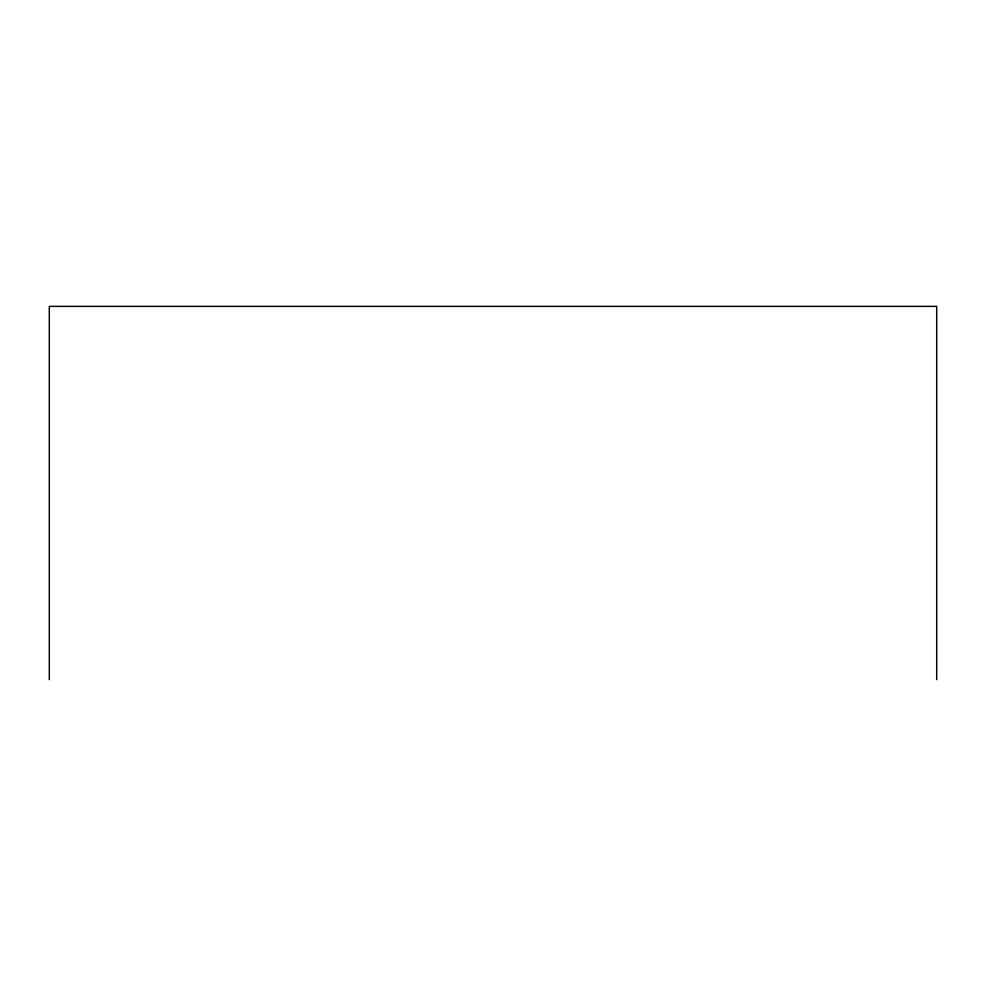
<?xml version="1.0" encoding="UTF-8"?>
<svg xmlns="http://www.w3.org/2000/svg" width="986" height="986" viewBox="0 0 986 986"><rect width="100%" height="100%" fill="white"/><g stroke="black" fill="none" stroke-linecap="round" stroke-linejoin="round"><path stroke-width="1.48" d="M936.7 679.625L936.7 306.375L49.3 306.375L49.3 679.625"/></g></svg>
